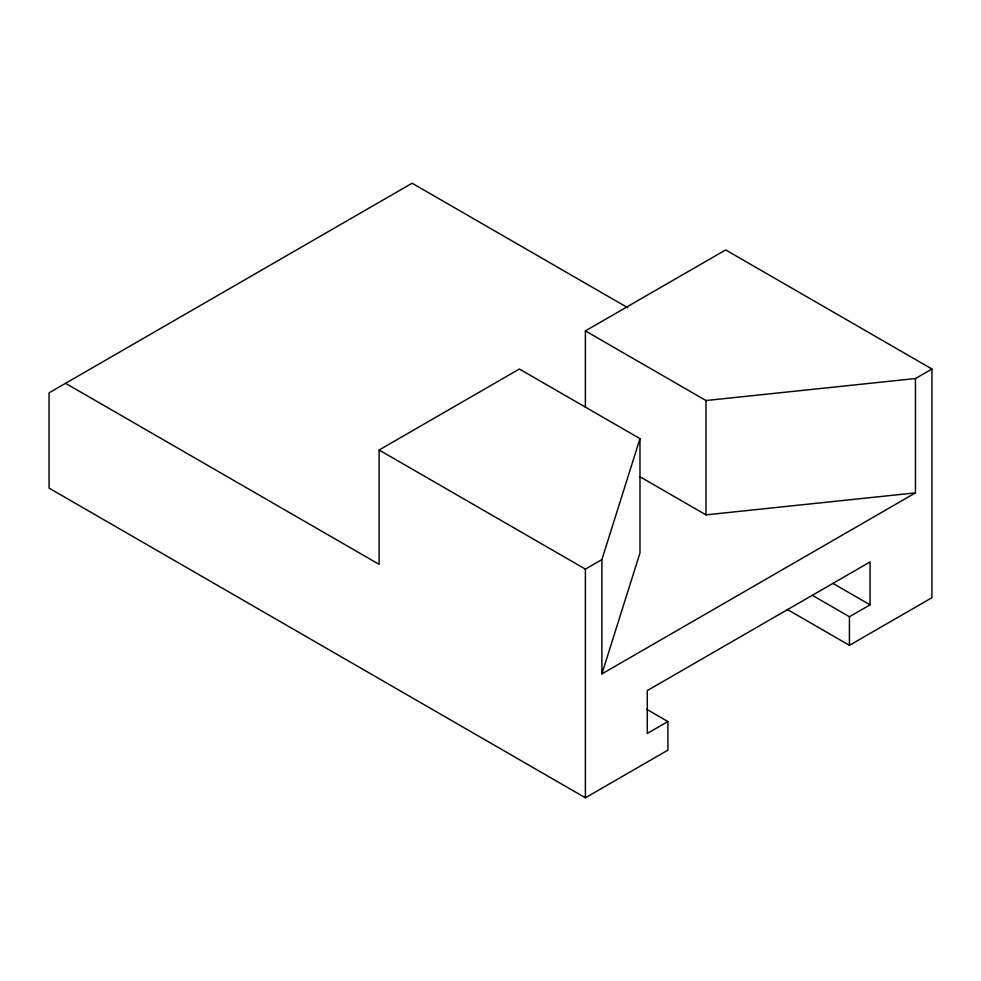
<?xml version="1.0" encoding="UTF-8"?>
<svg xmlns="http://www.w3.org/2000/svg" width="981" height="981" viewBox="0 0 981 981"><rect width="100%" height="100%" fill="white"/><g stroke="black" fill="none" stroke-linecap="round" stroke-linejoin="round"><path stroke-width="1.47" d="M787.191 609.397L849.436 645.326L931.95 597.687L931.95 369.015L915.445 378.543L915.445 492.879L601.893 673.91L601.893 559.575L639.98 438.642L519.378 369.015L379.107 450.009L379.107 564.345L65.555 383.313M601.893 673.91L639.98 552.977L639.98 438.642M585.387 407.127L585.387 330.904L725.67 249.922L931.95 369.015M379.107 450.009L585.387 569.103L601.893 559.575M627.766 307.727L412.106 183.226L49.05 392.841L49.05 488.121L585.387 797.774L667.902 750.134L667.902 721.55L647.276 733.457L647.276 690.587L870.061 561.954L870.061 604.836L849.436 616.742L812.354 595.332M585.387 330.904L705.989 400.53L915.445 378.543M639.722 476.607L705.989 514.866L915.445 492.879M832.979 583.425L870.061 604.836M646.712 709.312L667.902 721.55M849.436 616.742L849.436 645.326M705.989 400.53L705.989 514.866M585.387 569.103L585.387 797.774"/></g></svg>
